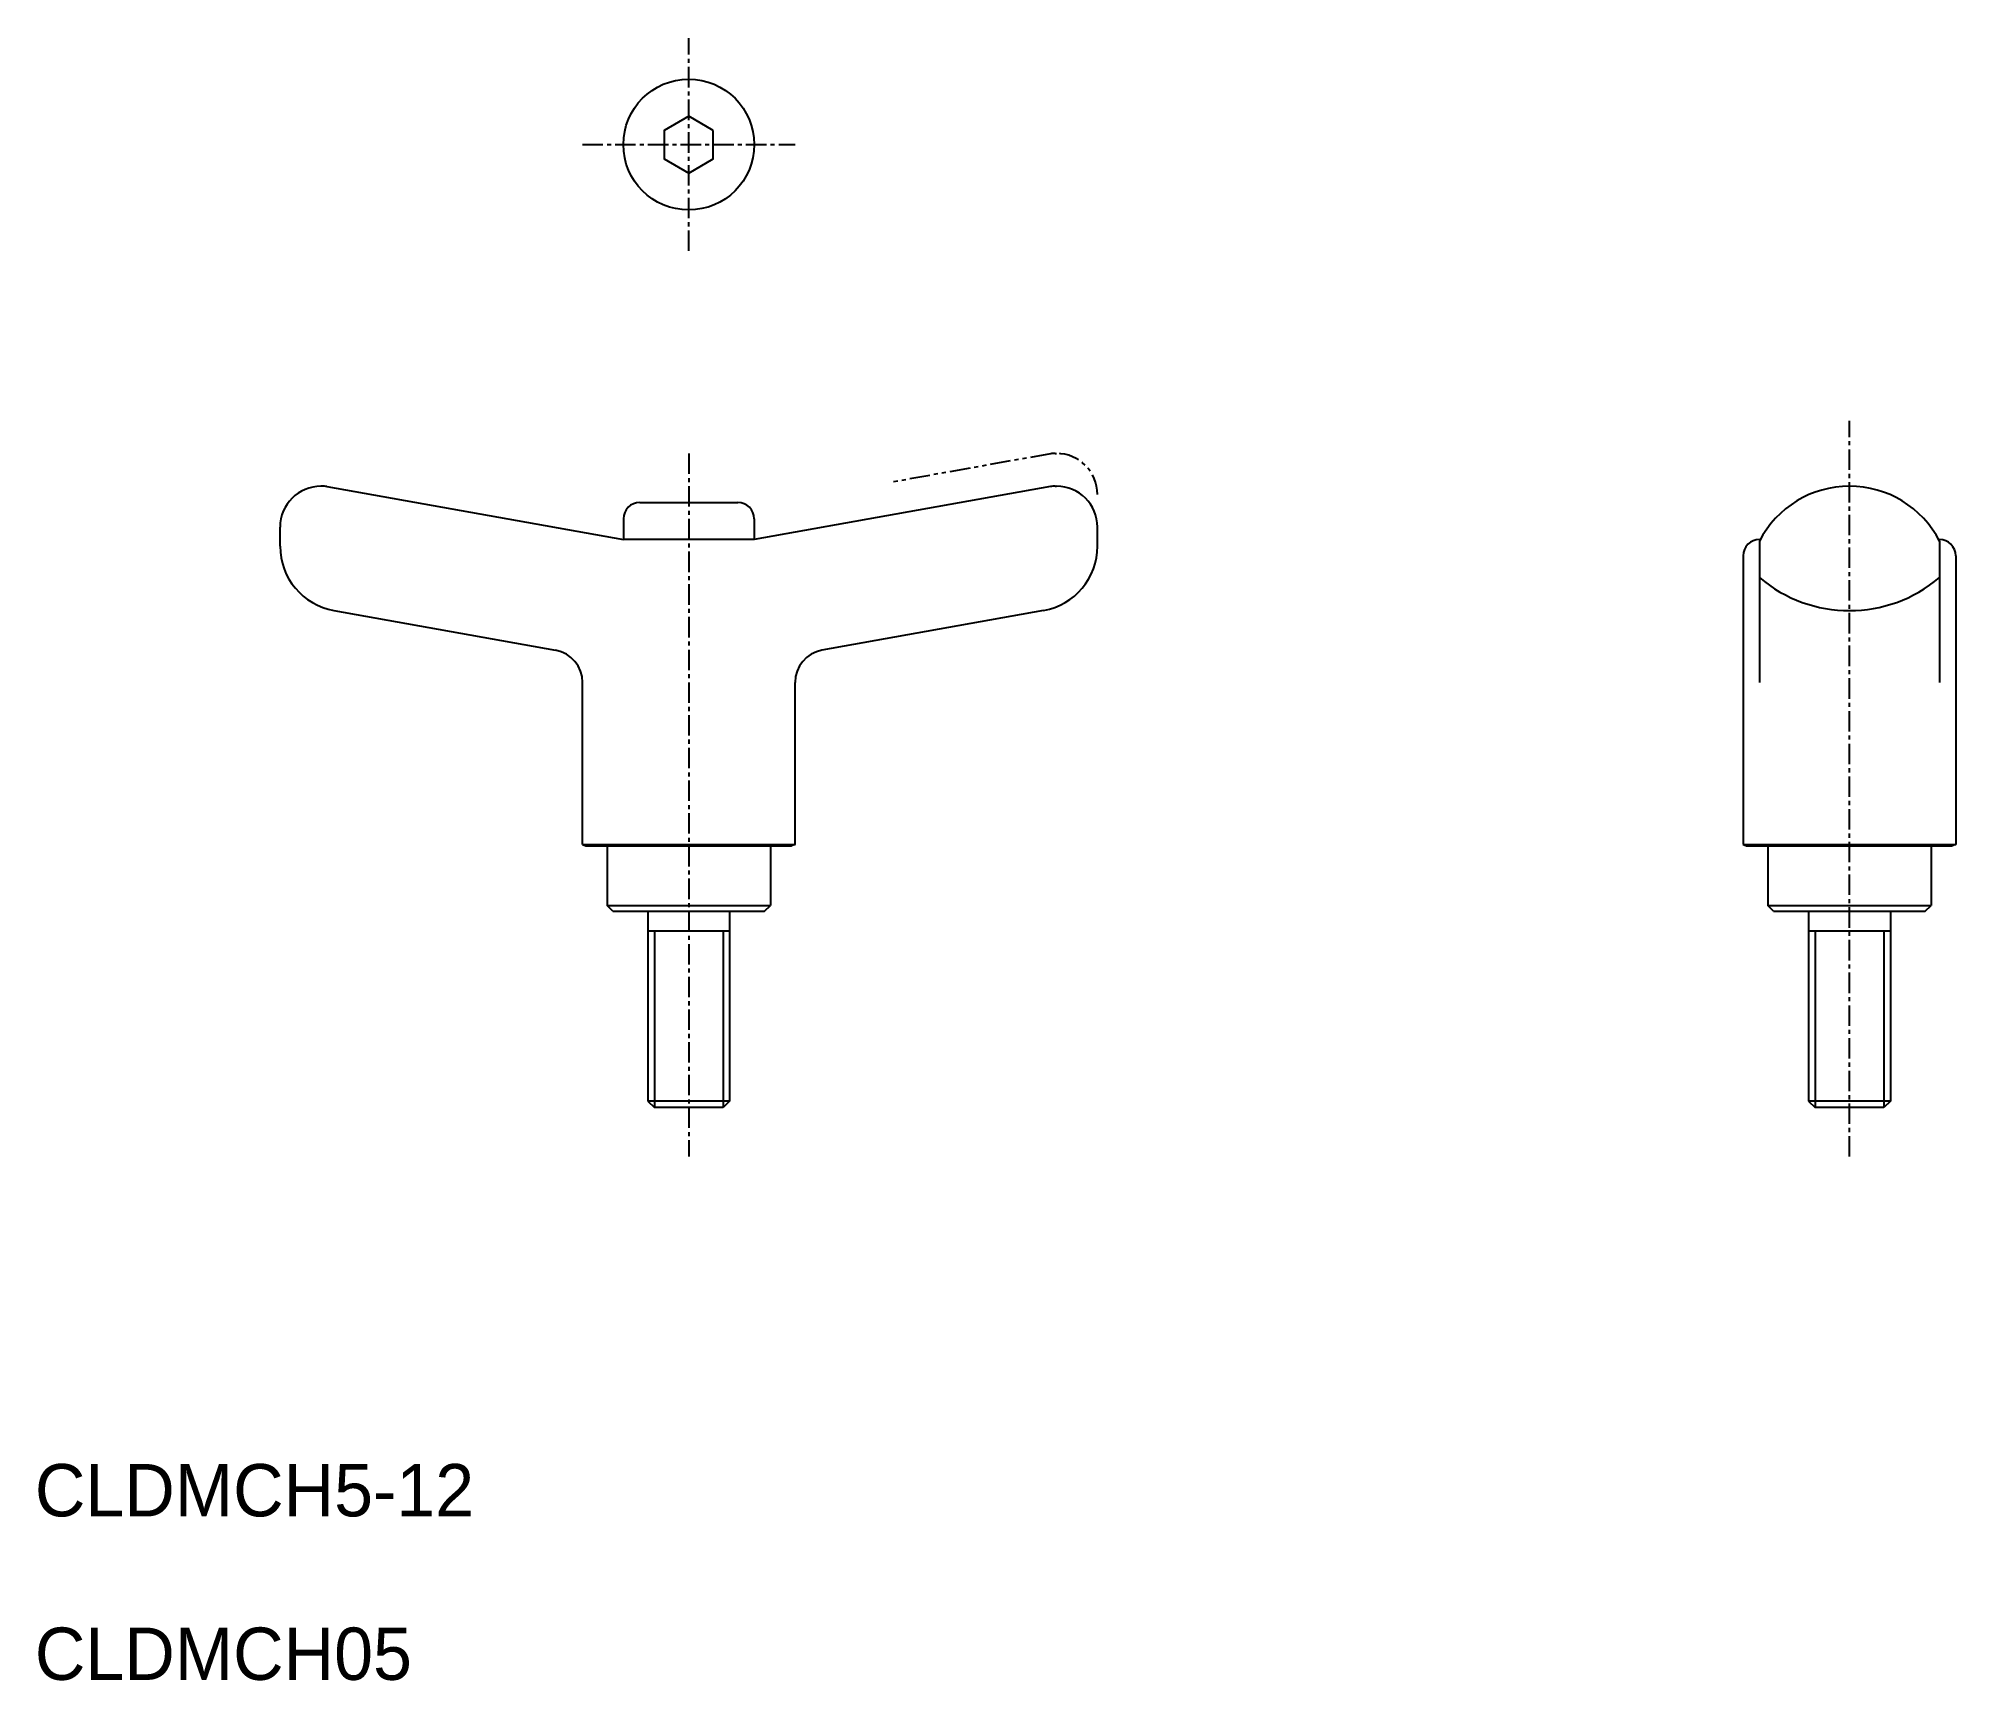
# Model space of a CAD drawing. Extents: x -3854 to -3737, y -1014 to -913.
import ezdxf

# ---------------------------------------------------------------- set-up
doc = ezdxf.new("R2010")
doc.units = 0
doc.linetypes.add('CENTER', pattern=[2, 1.25, -0.25, 0.25, -0.25])
doc.linetypes.add('PHANTOM', pattern=[2.5, 1.25, -0.25, 0.25, -0.25, 0.25, -0.25])
doc.layers.get('0').update_dxf_attribs({"linetype": 'CONTINUOUS'})
doc.layers.add('CENTER', color=1, linetype='CENTER')

msp = doc.modelspace()

# ---------------------------------------------------------------- linework, layer by layer
at = {"color": 3, "linetype": 'PHANTOM'}
for p, q in [((-3792.21, -938.67), (-3801.84, -940.39)), ((-3791.93, -938.65), (-3791.84, -938.65))]:
    msp.add_line(p, q, dxfattribs=at)
at = {"color": 7, "linetype": 'CONTINUOUS'}
for p, q in [((-3836.76, -940.65), (-3836.84, -940.65)), ((-3836.48, -940.67), (-3818.34, -943.91)), ((-3817.34, -941.65), (-3811.34, -941.65)), ((-3792.21, -940.67), (-3810.34, -943.91)), ((-3791.93, -940.65), (-3791.84, -940.65)), ((-3818.34, -942.65), (-3818.34, -943.91)), ((-3810.34, -942.65), (-3810.34, -943.91)), ((-3839.34, -944.32), (-3839.34, -943.15)), ((-3810.34, -943.91), (-3818.34, -943.91)), ((-3789.34, -944.32), (-3789.34, -943.15)), ((-3748.85, -944), (-3748.85, -952.65)), ((-3737.84, -944), (-3737.84, -952.65)), ((-3749.84, -944.91), (-3749.84, -962.57)), ((-3736.84, -944.91), (-3736.84, -962.57)), ((-3836.05, -948.26), (-3822.49, -950.68)), ((-3792.64, -948.26), (-3806.2, -950.68)), ((-3820.84, -962.57), (-3820.84, -952.65)), ((-3807.84, -962.57), (-3807.84, -952.65)), ((-3820.84, -962.57), (-3807.84, -962.57)), ((-3820.84, -962.57), (-3820.64, -962.65)), ((-3820.64, -962.65), (-3808.05, -962.65)), ((-3819.34, -962.65), (-3819.34, -966.29)), ((-3809.34, -962.65), (-3809.34, -966.29)), ((-3807.84, -962.57), (-3808.05, -962.65)), ((-3749.84, -962.57), (-3736.84, -962.57)), ((-3749.84, -962.57), (-3749.64, -962.65)), ((-3749.64, -962.65), (-3737.05, -962.65)), ((-3748.34, -962.65), (-3748.34, -966.29)), ((-3738.34, -962.65), (-3738.34, -966.29)), ((-3736.84, -962.57), (-3737.05, -962.65)), ((-3819.34, -966.29), (-3809.34, -966.29)), ((-3818.98, -966.65), (-3819.34, -966.29)), ((-3809.71, -966.65), (-3809.34, -966.29)), ((-3748.34, -966.29), (-3738.34, -966.29)), ((-3747.98, -966.65), (-3748.34, -966.29)), ((-3738.71, -966.65), (-3738.34, -966.29)), ((-3818.98, -966.65), (-3809.71, -966.65)), ((-3816.84, -966.65), (-3816.84, -978.25)), ((-3811.84, -966.65), (-3811.84, -978.25)), ((-3747.98, -966.65), (-3738.71, -966.65)), ((-3745.84, -966.65), (-3745.84, -978.25)), ((-3740.84, -966.65), (-3740.84, -978.25)), ((-3816.84, -967.85), (-3811.84, -967.85)), ((-3745.84, -967.85), (-3740.84, -967.85)), ((-3811.84, -978.25), (-3816.84, -978.25)), ((-3816.84, -978.25), (-3816.44, -978.65)), ((-3812.24, -978.65), (-3816.44, -978.65)), ((-3811.84, -978.25), (-3812.24, -978.65)), ((-3745.84, -978.25), (-3745.44, -978.65)), ((-3740.84, -978.25), (-3745.84, -978.25)), ((-3741.24, -978.65), (-3745.44, -978.65)), ((-3740.84, -978.25), (-3741.24, -978.65))]:
    msp.add_line(p, q, dxfattribs=at)
at = {"color": 3, "linetype": 'CONTINUOUS'}
for p, q in [((-3816.44, -967.85), (-3816.44, -978.65)), ((-3812.24, -967.85), (-3812.24, -978.65)), ((-3745.44, -967.85), (-3745.44, -978.65)), ((-3741.24, -967.85), (-3741.24, -978.65))]:
    msp.add_line(p, q, dxfattribs=at)
at = {"color": 7, "linetype": 'CONTINUOUS'}
msp.add_lwpolyline([(-3812.84, -918.9), (-3814.34, -918.03), (-3815.84, -918.9), (-3815.84, -920.63), (-3814.34, -921.5), (-3812.84, -920.63)], close=True, dxfattribs=at)
msp.add_circle((-3814.34, -919.76), 4, dxfattribs=at)
at = {"color": 3, "linetype": 'PHANTOM'}
for centre, radius, start, end in [((-3791.93, -940.65), 2, 90, 98.2888), ((-3791.84, -941.15), 2.5, 0, 90)]:
    msp.add_arc(centre, radius, start, end, dxfattribs=at)
at = {"color": 7, "linetype": 'CONTINUOUS'}
for centre, radius, start, end in [((-3836.84, -943.15), 2.5, 90, 180), ((-3836.76, -942.65), 2, 81.7112, 90), ((-3817.34, -942.65), 1, 90, 180), ((-3811.34, -942.65), 1, 0, 90), ((-3791.93, -942.65), 2, 90, 98.2888), ((-3791.84, -943.15), 2.5, 0, 90), ((-3743.34, -946.85), 6.2, 27.3186, 152.6814), ((-3748.84, -944.91), 1, 90.2832, 180), ((-3737.84, -944.91), 1, 0, 89.7168), ((-3835.34, -944.32), 4, 180, 259.8635), ((-3793.34, -944.32), 4, 280.1365, 0), ((-3743.34, -939.75), 8.51, 229.6855, 310.3145), ((-3822.84, -952.65), 2, 0, 79.8635), ((-3805.84, -952.65), 2, 100.1365, 180)]:
    msp.add_arc(centre, radius, start, end, dxfattribs=at)
at = {"layer": 'CENTER', "color": 1, "linetype": 'CENTER'}
for p, q in [((-3814.34, -926.26), (-3814.34, -913.26)), ((-3820.84, -919.76), (-3807.84, -919.76)), ((-3743.34, -981.65), (-3743.34, -936.65)), ((-3814.34, -938.65), (-3814.34, -981.65))]:
    msp.add_line(p, q, dxfattribs=at)

# ---------------------------------------------------------------- texts
at = {"color": 7, "linetype": 'CONTINUOUS'}
for s, p in [('CLDMCH5-12', (-3854.34, -1003.65)), ('CLDMCH05', (-3854.34, -1013.65))]:
    msp.add_text(s, height=3.2, dxfattribs=at).set_placement(p)

doc.saveas('drawing.dxf')
